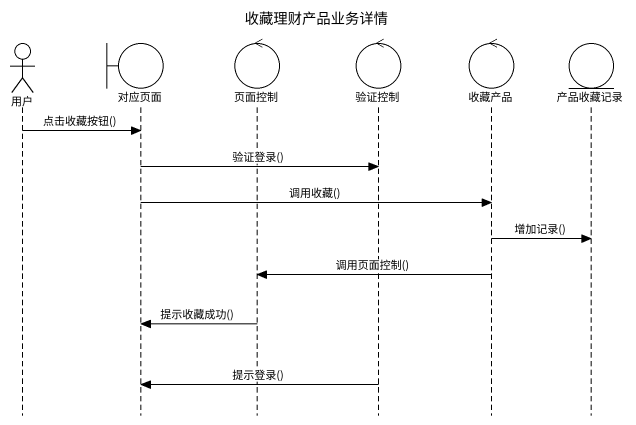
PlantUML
@startuml
title 收藏理财产品业务详情
hide footbox
actor 用户
boundary 对应页面
control 页面控制
control 验证控制
control 收藏产品
entity 产品收藏记录

用户 -> 对应页面 : 点击收藏按钮()
对应页面 -> 验证控制 : 验证登录()
对应页面 -> 收藏产品 : 调用收藏()
收藏产品 -> 产品收藏记录 : 增加记录()
收藏产品 -> 页面控制 : 调用页面控制()
页面控制 -> 对应页面 : 提示收藏成功()
验证控制 -> 对应页面 : 提示登录()
@enduml
